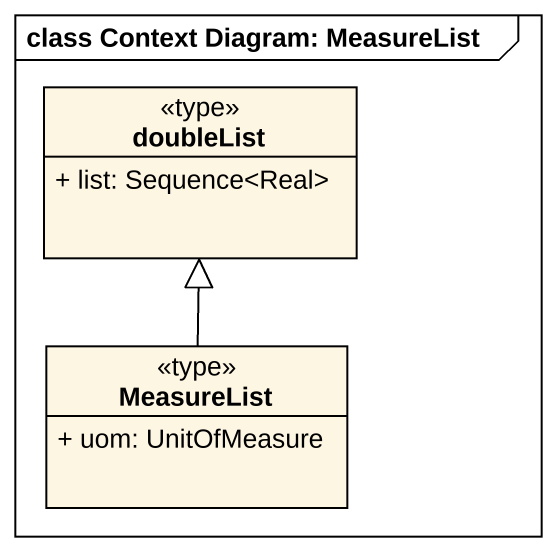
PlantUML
@startuml
mainframe class Context Diagram: MeasureList
hide circle
hide empty members
skinparam classAttributeIconSize 0
class doubleList <<type>> {
  + list: Sequence<Real>
}
class MeasureList <<type>> {
  + uom: UnitOfMeasure
}
MeasureList -up-|> doubleList
@enduml
